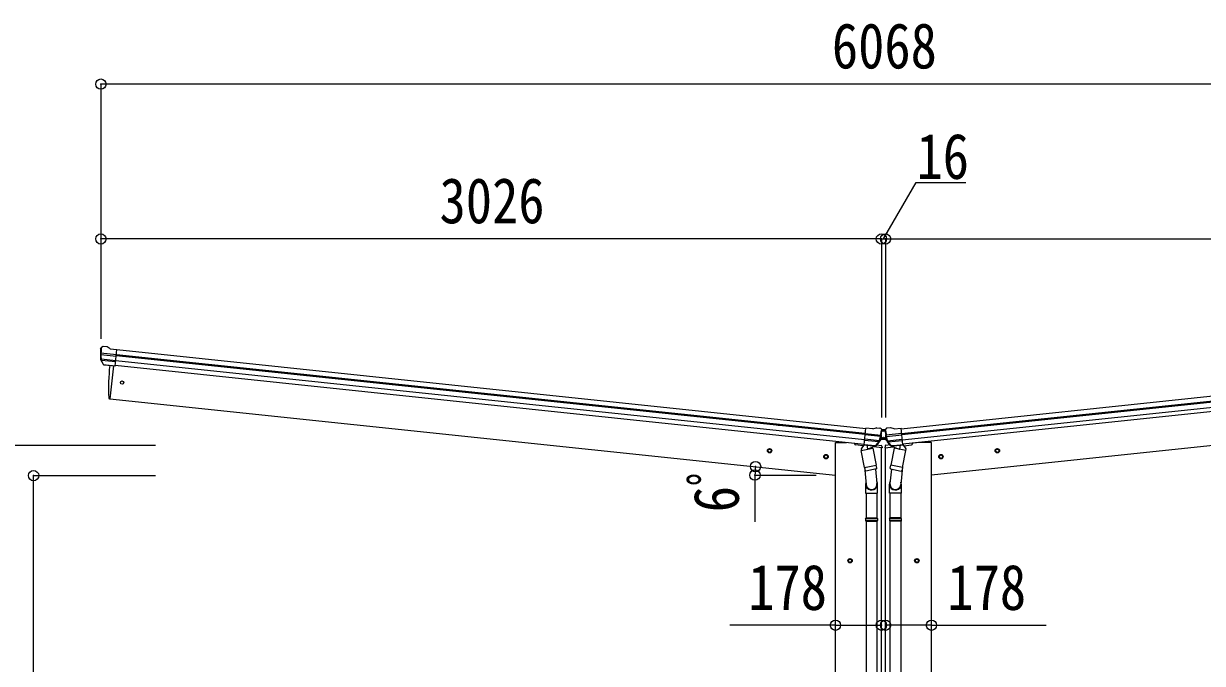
# Model space of a CAD drawing. Units: millimetres at full size, sheet at 1:40; some dimension numbers follow another scale. Extents: x -11243 to 11243, y -7760 to 7760.
# Drawn here: x -8406 to -3835, y -2687 to -208 of the extents above; entities that cross this region are included whole.
import ezdxf
from ezdxf.enums import TextEntityAlignment as Align

# ---------------------------------------------------------------- set-up
doc = ezdxf.new("R2010")
doc.units = ezdxf.units.MM
doc.header["$LTSCALE"] = 40
doc.header["$PDMODE"] = 32
doc.header["$PDSIZE"] = 40
for name, color, linetype, lineweight in [('0-3_ELV2', 4, 'Continuous', 9), ('0-6_OTH_LINE', 6, 'Continuous', 9), ('0-9_OUTLINE', 7, 'Continuous', 9)]:
    doc.layers.add(name, color=color, linetype=linetype, lineweight=lineweight)
doc.styles.add('ＭＳ ゴシック', font='')
doc.styles.get('ＭＳ ゴシック').set_extended_font_data('MS Gothic')

msp = doc.modelspace()

# ---------------------------------------------------------------- linework, layer by layer
at = {"layer": '0-3_ELV2'}
for p, q in [((-8100.19, -1460.03), (-8105.37, -1464.22)), ((-8100.19, -1460.03), (-8100.19, -1460.03)), ((-8083.03, -1460.36), (-8096.52, -1458.94)), ((-8070.2, -1467.74), (-8081.81, -1460.77)), ((-8106.76, -1467.92), (-8106.45, -1466.07)), ((-8106.06, -1490.65), (-8046.46, -1496.91)), ((-8045.84, -1491.06), (-8105.58, -1484.78)), ((-8105.22, -1507.4), (-8048.19, -1513.4)), ((-8070.2, -1467.74), (-8043.68, -1470.53)), ((-8050.47, -1535.08), (-8043.68, -1470.53)), ((-5142.66, -1800.78), (-8046.32, -1495.59)), ((-5142.22, -1796.6), (-8045.88, -1491.41)), ((-5140.23, -1777.71), (-8043.89, -1472.52)), ((-5003.42, -1777.71), (-2099.76, -1472.52)), ((-5001.43, -1796.6), (-2097.77, -1491.41)), ((-5000.99, -1800.78), (-2097.33, -1495.59)), ((-8096.33, -1529.07), (-8106.45, -1510.81)), ((-8095.27, -1528.64), (-8104.72, -1510.34)), ((-8103.83, -1512.06), (-8048.66, -1517.86)), ((-8086.27, -1531.32), (-8093.96, -1530.51)), ((-8093.82, -1530.3), (-8050.44, -1534.86)), ((-8086.02, -1531.44), (-8086.27, -1531.32)), ((-8060.69, -1534.1), (-8086.02, -1531.44)), ((-8057.35, -1534.36), (-8070.74, -1661.75)), ((-8060.41, -1534.04), (-8060.69, -1534.1)), ((-8050.47, -1535.08), (-8060.41, -1534.04)), ((-8050.16, -1532.19), (-5146.5, -1837.38)), ((-5144.74, -1820.64), (-8048.4, -1515.45)), ((-4998.9, -1820.64), (-2095.24, -1515.45)), ((-2093.48, -1532.19), (-4997.14, -1837.38)), ((-8070.74, -1661.75), (-8072.79, -1661.46)), ((-8070.74, -1661.75), (-5257.82, -1957.4)), ((-2072.91, -1661.75), (-4885.82, -1957.4)), ((-5146.81, -1840.27), (-5140.02, -1775.72)), ((-5113.5, -1778.5), (-5140.02, -1775.72)), ((-5113.5, -1778.5), (-5100.71, -1774.1)), ((-5099.42, -1773.95), (-5085.93, -1775.37)), ((-5082.57, -1777.19), (-5082.57, -1777.19)), ((-5082.57, -1777.19), (-5078.38, -1782.37)), ((-5079.1, -1781.48), (-5079.07, -1781.24)), ((-5079.07, -1781.24), (-5064.57, -1781.24)), ((-5061.08, -1777.19), (-5065.27, -1782.37)), ((-5064.55, -1781.48), (-5064.57, -1781.24)), ((-5061.08, -1777.19), (-5061.08, -1777.19)), ((-5044.23, -1773.95), (-5057.72, -1775.37)), ((-5030.15, -1778.5), (-5042.94, -1774.1)), ((-5030.15, -1778.5), (-5003.63, -1775.72)), ((-4996.84, -1840.27), (-5003.63, -1775.72)), ((-5089.82, -1828.85), (-5145, -1823.05)), ((-5087.5, -1824.58), (-5144.53, -1818.58)), ((-5083.19, -1808.36), (-5142.8, -1802.1)), ((-5142.18, -1796.25), (-5082.44, -1802.52)), ((-5101.64, -1843.28), (-5088.6, -1827.35)), ((-5100.7, -1843.92), (-5087.01, -1828.17)), ((-5086.04, -1825.93), (-5080.66, -1819.74)), ((-5084.96, -1822.41), (-5081.79, -1818.76)), ((-5080.66, -1818.24), (-5078.9, -1818.24)), ((-5063.36, -1819.74), (-5080.66, -1819.74)), ((-5080.32, -1803.36), (-5080.32, -1815.78)), ((-5078.61, -1818.74), (-5080.32, -1815.78)), ((-5078.61, -1818.74), (-5065.04, -1818.74)), ((-5077.79, -1786.28), (-5077.7, -1784.41)), ((-5070.56, -1785.96), (-5069.72, -1785.96)), ((-5070.56, -1814.66), (-5069.72, -1814.66)), ((-5065.86, -1786.28), (-5065.94, -1784.41)), ((-5065.04, -1818.74), (-5063.32, -1815.78)), ((-5064.75, -1818.24), (-5063.36, -1818.24)), ((-5057.4, -1826.59), (-5063.36, -1819.74)), ((-5063.32, -1803.36), (-5063.32, -1815.78)), ((-5058.5, -1823.05), (-5062.23, -1818.76)), ((-5001.47, -1796.25), (-5061.21, -1802.52)), ((-5060.46, -1808.36), (-5000.85, -1802.1)), ((-5042.95, -1843.92), (-5056.64, -1828.17)), ((-5056.15, -1824.58), (-4999.12, -1818.58)), ((-5042, -1843.28), (-5055.05, -1827.35)), ((-5053.82, -1828.85), (-4998.65, -1823.05)), ((-5520.19, -1866.23), (-5519.41, -1858.76)), ((-5514.12, -1870.64), (-5520.19, -1866.23)), ((-5519.41, -1858.76), (-5512.55, -1855.71)), ((-5512.55, -1855.71), (-5506.48, -1860.12)), ((-5257.82, -5009.76), (-5257.82, -1830.76)), ((-5257.82, -1830.76), (-5215.32, -1830.76)), ((-5185.05, -1833.32), (-5184.63, -1836.55)), ((-5150.93, -1843.95), (-5180.19, -1840.87)), ((-5146.81, -1840.27), (-5136.86, -1841.31)), ((-5103.41, -1844.6), (-5146.78, -1840.04)), ((-5136.86, -1841.31), (-5136.61, -1841.43)), ((-5136.61, -1841.43), (-5111.28, -1844.1)), ((-5111.28, -1844.1), (-5111.01, -1844.03)), ((-5111.01, -1844.03), (-5103.31, -1844.84)), ((-5077.18, -1851.7), (-5110.91, -1848.16)), ((-5097.59, -1840.51), (-5080.74, -1842.28)), ((-5079.82, -5009.76), (-5079.82, -1851.42)), ((-5078.08, -1844.87), (-5077.18, -1851.7)), ((-5065.57, -1844.87), (-5066.47, -1851.7)), ((-5066.47, -1851.7), (-5032.74, -1848.16)), ((-5063.82, -5009.76), (-5063.82, -1851.42)), ((-5046.06, -1840.51), (-5062.91, -1842.28)), ((-5032.64, -1844.03), (-5040.33, -1844.84)), ((-5040.24, -1844.6), (-4996.86, -1840.04)), ((-5032.37, -1844.1), (-5032.64, -1844.03)), ((-5007.04, -1841.43), (-5032.37, -1844.1)), ((-5006.79, -1841.31), (-5007.04, -1841.43)), ((-4996.84, -1840.27), (-5006.79, -1841.31)), ((-4992.72, -1843.95), (-4963.46, -1840.87)), ((-4928.32, -1830.76), (-4959.18, -1834.01)), ((-4958.6, -1833.32), (-4959.02, -1836.55)), ((-4885.82, -1830.76), (-4928.32, -1830.76)), ((-4885.82, -5009.76), (-4885.82, -1830.76)), ((-4631.1, -1855.71), (-4637.17, -1860.12)), ((-4624.24, -1858.76), (-4631.1, -1855.71)), ((-4629.53, -1870.64), (-4623.46, -1866.23)), ((-4623.46, -1866.23), (-4624.24, -1858.76)), ((-5301.4, -1889.22), (-5300.61, -1881.76)), ((-5295.32, -1893.63), (-5301.4, -1889.22)), ((-5300.61, -1881.76), (-5293.76, -1878.71)), ((-5293.76, -1878.71), (-5287.68, -1883.12)), ((-4849.89, -1878.71), (-4855.97, -1883.12)), ((-4843.04, -1881.76), (-4849.89, -1878.71)), ((-4848.32, -1893.63), (-4842.25, -1889.22)), ((-4842.25, -1889.22), (-4843.04, -1881.76)), ((-5207.82, -2285.56), (-5201.32, -2281.81)), ((-5201.32, -2281.81), (-5194.82, -2285.56)), ((-4942.32, -2281.81), (-4948.82, -2285.56)), ((-4935.82, -2285.56), (-4942.32, -2281.81)), ((-5194.82, -2293.07), (-5201.32, -2296.82)), ((-5194.82, -2285.56), (-5194.82, -2293.07)), ((-4948.82, -2285.56), (-4948.82, -2293.07)), ((-4948.82, -2293.07), (-4942.32, -2296.82))]:
    msp.add_line(p, q, dxfattribs=at)
for points in [[(-5073.08, -1785.12), (-5073.92, -1785.12), (-5073.92, -1785.96), (-5073.08, -1785.96)], [(-5073.08, -1813.82), (-5073.92, -1813.82), (-5073.92, -1814.66), (-5073.08, -1814.66)], [(-5071.4, -1784.28), (-5071.4, -1783.44), (-5072.24, -1783.44), (-5072.24, -1784.28)], [(-5072.24, -1786.8), (-5072.24, -1787.64), (-5071.4, -1787.64), (-5071.4, -1786.8)], [(-5071.4, -1812.98), (-5071.4, -1812.14), (-5072.24, -1812.14), (-5072.24, -1812.98)], [(-5072.24, -1815.5), (-5072.24, -1816.34), (-5071.4, -1816.34), (-5071.4, -1815.5)], [(-5069.72, -1785.96), (-5069.72, -1785.12), (-5070.56, -1785.12)], [(-5069.72, -1814.66), (-5069.72, -1813.82), (-5070.56, -1813.82)], [(-5506.48, -1860.12), (-5507.26, -1867.59), (-5514.12, -1870.64)], [(-4637.17, -1860.12), (-4636.39, -1867.59), (-4629.53, -1870.64)], [(-5287.68, -1883.12), (-5288.47, -1890.58), (-5295.32, -1893.63)], [(-4855.97, -1883.12), (-4855.18, -1890.58), (-4848.32, -1893.63)], [(-5201.32, -2296.82), (-5207.82, -2293.07), (-5207.82, -2285.56)], [(-4942.32, -2296.82), (-4935.82, -2293.07), (-4935.82, -2285.56)]]:
    msp.add_lwpolyline(points, dxfattribs=at)
for centre, radius in [((-8023.94, -1599.2), 6.5), ((-5071.82, -1785.54), 3.5), ((-5071.82, -1814.24), 3.5), ((-5513.33, -1863.17), 8.5), ((-5513.33, -1863.17), 7.7), ((-5513.33, -1863.17), 6.5), ((-4630.31, -1863.17), 8.5), ((-4630.31, -1863.17), 7.7), ((-4630.31, -1863.17), 6.5), ((-5294.54, -1886.17), 8.5), ((-5294.54, -1886.17), 7.7), ((-5294.54, -1886.17), 6.5), ((-4849.11, -1886.17), 8.5), ((-4849.11, -1886.17), 7.7), ((-4849.11, -1886.17), 6.5), ((-5201.32, -2289.31), 8.5), ((-5201.32, -2289.31), 7.7), ((-5201.32, -2289.31), 6.5), ((-4942.32, -2289.31), 8.5), ((-4942.32, -2289.31), 7.7), ((-4942.32, -2289.31), 6.5)]:
    msp.add_circle(centre, radius, dxfattribs=at)
for centre, radius, start, end in [((-8097.04, -1463.92), 5, 84.04426, 128.95574), ((-8083.35, -1463.34), 3, 59.02369, 83.97631), ((-7905.86, -1489.04), 202, 174, 185.86084), ((-8106.25, -1491.99), 1.35, 82.08073, 84.8395), ((-8108.85, -1490.43), 2.74, 355.56588, 0.97849), ((-7905.86, -1489.04), 200.2, 180.46117, 185.79991), ((-8150.85, -1482.67), 45.32, 354.35482, 357.32878), ((-7913.2, -1489.57), 192.44, 173.42422, 178.5729), ((-8103.82, -1509.36), 3, 185.86084, 209), ((-8102.06, -1508.96), 3, 185.79991, 207.30889), ((-8093.71, -1527.62), 2.99, 208.99261, 254.7283), ((-7176.14, -1621.54), 900, 174.35013, 182.36081), ((-8072.37, -1658.49), 3, 182.36081, 262), ((-5099.73, -1776.93), 3, 84.02369, 108.97631), ((-5086.46, -1780.34), 5, 39.04426, 83.95574), ((-5057.19, -1780.34), 5, 96.04426, 140.95574), ((-5043.92, -1776.93), 3, 71.02369, 95.97631), ((-5090.92, -1825.45), 3, 320.69111, 342.20009), ((-5278.68, -1765.16), 200.2, 342.20009, 347.53883), ((-5089.27, -1826.2), 3, 319, 342.13916), ((-5278.68, -1765.16), 202, 342.13916, 354), ((-5083.29, -1809.71), 1.35, 83.1605, 85.91927), ((-5080.42, -1808.73), 2.74, 167.02151, 172.43412), ((-5037.72, -1809.87), 45.32, 170.67122, 173.64518), ((-5271.61, -1767.21), 192.44, 349.4271, 354.57578), ((-5080.66, -1819.74), 1.5, 90, 139), ((-5073.08, -1784.28), 0.84, 270, 0), ((-5073.08, -1786.8), 0.84, 0, 90), ((-5073.08, -1812.98), 0.84, 270, 0), ((-5073.08, -1815.5), 0.84, 0, 90), ((-5070.56, -1784.28), 0.84, 180, 270), ((-5070.56, -1786.8), 0.84, 90, 180), ((-5070.56, -1812.98), 0.84, 180, 270), ((-5070.56, -1815.5), 0.84, 90, 180), ((-4864.97, -1765.16), 202, 186, 197.86084), ((-4872.03, -1767.21), 192.44, 185.42422, 190.5729), ((-5063.36, -1819.74), 1.5, 41, 90), ((-5105.93, -1809.87), 45.32, 6.35482, 9.32878), ((-5063.23, -1808.73), 2.74, 7.56588, 12.97849), ((-5060.36, -1809.71), 1.35, 94.08073, 96.8395), ((-4864.97, -1765.16), 200.2, 192.46117, 197.79991), ((-5054.38, -1826.2), 3, 197.86084, 221), ((-5052.73, -1825.45), 3, 197.79991, 219.30889), ((-5179.67, -1835.9), 5, 187.5, 264), ((-5102.96, -1841.96), 2.99, 273.2717, 319.00739), ((-5081.05, -1845.26), 3, 7.5, 84), ((-5062.6, -1845.26), 3, 96, 172.5), ((-5040.69, -1841.96), 2.99, 220.99261, 266.7283), ((-4963.98, -1835.9), 5, 276, 352.5)]:
    msp.add_arc(centre, radius, start, end, dxfattribs=at)
for centre, major_axis, ratio, start_param, end_param in [((-8103.48, -1466.56), (2.34, 1.9), 0.995767, 1.5707963, 2.2972137), ((-7908.17, -1510.98), (20.92, 199.05), 0.994373, 1.5554317, 1.5718064), ((-8099.1, -1463.01), (-5.88, -1.31), 0.24881, 5.8190815, 5.8226003), ((-8104.5, -1467.53), (0.87, 5.91), 0.020485, 4.7140547, 5.6117533), ((-8095.94, -1527.06), (-1.08, 3.13), 0.040856, 4.1415604, 4.1696818), ((-8093.51, -1527.32), (0.11, 3), 0.642905, 2.0792573, 3.037247), ((-8093.57, -1527.41), (-3.53, -2.11), 0.650902, 0.9542299, 1.0270405), ((-8093.64, -1527.52), (-1.66, -2.51), 0.997631, 0.3902369, 0.4789948), ((-5280.49, -1787.16), (20.92, 199.05), 0.994373, 1.5554317, 1.5718064), ((-5079.92, -1785.42), (0.38, 5.97), 0.020485, 0.671432, 1.5691306), ((-5084.25, -1779.88), (5.48, -2.51), 0.24881, 0.460585, 0.4641038), ((-5080.71, -1784.26), (-1.9, 2.34), 0.995767, 3.9859716, 4.712389), ((-5062.94, -1784.26), (1.9, 2.34), 0.995767, 1.5707963, 2.2972137), ((-5059.4, -1779.88), (-5.48, -2.51), 0.24881, 5.8190815, 5.8226003), ((-5063.73, -1785.42), (-0.38, 5.97), 0.020485, 4.7140547, 5.6117533), ((-4863.16, -1787.16), (-20.92, 199.05), 0.994373, 4.7113789, 4.7277536), ((-5280.99, -1787.11), (20.92, 199.05), 0.994373, 4.7113789, 4.7277536), ((-4862.66, -1787.11), (-20.92, 199.05), 0.994373, 1.5554317, 1.5718064), ((-5103.09, -1841.62), (0.51, 2.96), 0.642905, 3.2459383, 4.203928), ((-5103.01, -1841.85), (1.1, -2.8), 0.997631, 5.8041905, 5.8929484), ((-5103.05, -1841.73), (3.02, -2.79), 0.650902, 5.2561448, 5.3289554), ((-5100.66, -1841.88), (1.71, 2.84), 0.040856, 2.1135035, 2.1416249), ((-5042.99, -1841.88), (-1.71, 2.84), 0.040856, 4.1415604, 4.1696818), ((-5040.55, -1841.62), (-0.51, 2.96), 0.642905, 2.0792573, 3.037247), ((-5040.6, -1841.73), (-3.02, -2.79), 0.650902, 0.9542299, 1.0270405), ((-5040.64, -1841.85), (-1.1, -2.8), 0.997631, 0.3902369, 0.4789948)]:
    msp.add_ellipse(centre, major_axis=major_axis, ratio=ratio, start_param=start_param, end_param=end_param, dxfattribs=at)
at = {"layer": '0-6_OTH_LINE'}
for p, q in [((-2037.72, -442.71), (-8105.92, -442.71)), ((-8105.92, -442.71), (-8105.92, -1429.89)), ((-5079.82, -1042.71), (-8105.92, -1042.71)), ((-5079.82, -1042.71), (-5079.82, -1733.79)), ((-5079.82, -1042.71), (-5063.74, -1042.71)), ((-5063.82, -1042.71), (-5063.82, -1733.79)), ((-5063.82, -1042.71), (-2037.72, -1042.71)), ((-8815.67, -1841.56), (-7893.92, -1841.56)), ((-8366.67, -4459.76), (-8366.67, -1959.76)), ((-8366.67, -1959.76), (-7893.92, -1959.76)), ((-5257.82, -2539.31), (-5079.82, -2539.31)), ((-4885.82, -2539.31), (-5063.82, -2539.31))]:
    msp.add_line(p, q, dxfattribs=at)
at = {"layer": '0-6_OTH_LINE', "lineweight": 18}
for p, q in [((-5569.98, -1957.4), (-5569.98, -2138.9)), ((-5569.98, -1957.4), (-5332.19, -1957.4)), ((-5257.82, -2539.31), (-5667.84, -2539.31)), ((-4885.82, -2539.31), (-4441.57, -2539.31))]:
    msp.add_line(p, q, dxfattribs=at)
at = {"layer": '0-6_OTH_LINE'}
msp.add_lwpolyline([(-5071.78, -1042.71), (-4945.4, -823.81), (-4752.25, -823.81)], dxfattribs=at)
msp.add_arc((-5332.19, -1957.4), 237.79, 172.1267, 180, dxfattribs=at)
for p in [(-8105.92, -442.71), (-8105.92, -1042.71), (-5079.82, -1042.71), (-5063.82, -1042.71), (-5567.74, -1924.82), (-8366.67, -1959.76), (-5569.98, -1957.4), (-5257.82, -2539.31), (-5079.82, -2539.31), (-5063.82, -2539.31), (-4885.82, -2539.31)]:
    msp.add_point(p, dxfattribs=at)
at = {"layer": '0-9_OUTLINE'}
for p, q in [((-5158.52, -1862.39), (-5113.64, -1853.26)), ((-5145.16, -1928.05), (-5158.52, -1862.39)), ((-5147.07, -1838.93), (-5158.27, -1855.85)), ((-5158.27, -1855.85), (-5157, -1862.08)), ((-5146.14, -1838.74), (-5147.07, -1838.93)), ((-5103.66, -1844.9), (-5144.33, -1840.62)), ((-5136.62, -1841.82), (-5133.7, -1856.17)), ((-5107.48, -1847.06), (-5132.23, -1856.81)), ((-5115.82, -1850.34), (-5115.16, -1853.57)), ((-5113.64, -1853.26), (-5100.28, -1918.91)), ((-5107.01, -1845.2), (-5106.87, -1845.93)), ((-5030.01, -1853.26), (-5043.37, -1918.91)), ((-5039.99, -1844.9), (-4999.32, -1840.62)), ((-5036.63, -1845.2), (-5036.78, -1845.93)), ((-5036.17, -1847.06), (-5011.41, -1856.81)), ((-4985.13, -1862.39), (-5030.01, -1853.26)), ((-5027.83, -1850.34), (-5028.49, -1853.57)), ((-5007.02, -1841.82), (-5009.94, -1856.17)), ((-4998.49, -1928.05), (-4985.13, -1862.39)), ((-4997.51, -1838.74), (-4996.58, -1838.93)), ((-4996.58, -1838.93), (-4985.38, -1855.85)), ((-4985.38, -1855.85), (-4986.65, -1862.08)), ((-5145.16, -1928.05), (-5100.28, -1918.91)), ((-5097.8, -1931.16), (-5100.3, -1918.92)), ((-5045.84, -1931.16), (-5043.35, -1918.92)), ((-4998.49, -1928.05), (-5043.37, -1918.91)), ((-5145.6, -1925.91), (-5138.94, -1993.65)), ((-5145.15, -1928.04), (-5142.61, -1940.51)), ((-5099.35, -1933.52), (-5140.31, -1941.86)), ((-5102.69, -1934.2), (-5097.13, -1989.93)), ((-5098.02, -1932.56), (-5098.02, -1932.56)), ((-5040.96, -1934.2), (-5046.52, -1989.93)), ((-5045.63, -1932.56), (-5045.63, -1932.56)), ((-5044.3, -1933.52), (-5003.34, -1941.86)), ((-4998.05, -1925.91), (-5004.7, -1993.65)), ((-4998.5, -1928.04), (-5001.04, -1940.51)), ((-5140.98, -1992.43), (-5140.98, -2027.09)), ((-5094.98, -2027.09), (-5094.98, -1992.73)), ((-5048.67, -2027.09), (-5048.67, -1992.73)), ((-5002.67, -1992.43), (-5002.67, -2027.09)), ((-5140.98, -2027.09), (-5094.98, -2027.09)), ((-5138.98, -2027.09), (-5138.98, -2123.83)), ((-5096.98, -2027.09), (-5096.98, -2123.83)), ((-5002.67, -2027.09), (-5048.67, -2027.09)), ((-5046.67, -2027.09), (-5046.67, -2123.83)), ((-5004.67, -2027.09), (-5004.67, -2123.83)), ((-5140.98, -2125.83), (-5139.98, -2123.83)), ((-5140.98, -2125.83), (-5094.98, -2125.83)), ((-5140.98, -2125.83), (-5140.98, -2133.83)), ((-5140.98, -2133.83), (-5094.98, -2133.83)), ((-5140.98, -2133.83), (-5139.98, -2135.83)), ((-5139.98, -2123.83), (-5095.98, -2123.83)), ((-5139.98, -2135.83), (-5095.98, -2135.83)), ((-5138.98, -2135.83), (-5138.98, -3452.52)), ((-5096.98, -2135.83), (-5096.98, -3452.52)), ((-5094.98, -2125.83), (-5095.98, -2123.83)), ((-5048.67, -2125.83), (-5047.67, -2123.83)), ((-5002.67, -2125.83), (-5048.67, -2125.83)), ((-5002.67, -2133.83), (-5048.67, -2133.83)), ((-5003.67, -2123.83), (-5047.67, -2123.83)), ((-5003.67, -2135.83), (-5047.67, -2135.83)), ((-5046.67, -2135.83), (-5046.67, -3452.52)), ((-5004.67, -2135.83), (-5004.67, -3452.52)), ((-5002.67, -2125.83), (-5003.67, -2123.83)), ((-5002.67, -2133.83), (-5003.67, -2135.83)), ((-5002.67, -2125.83), (-5002.67, -2133.83))]:
    msp.add_line(p, q, dxfattribs=at)
for points in [[(-5094.98, -2125.83), (-5094.98, -2133.83), (-5095.98, -2135.83)], [(-5048.67, -2125.83), (-5048.67, -2133.83), (-5047.67, -2135.83)]]:
    msp.add_lwpolyline(points, dxfattribs=at)
for centre, radius, start, end in [((-5144.27, -1840.12), 0.5, 228.73754, 264), ((-5137.21, -1841.98), 0.604, 15.29405, 86.90158), ((-5132.71, -1855.89), 1.03, 195.53431, 297.46103), ((-5107.85, -1846.12), 1, 291.5, 11.5), ((-5106.52, -1845.1), 0.5, 84, 191.5), ((-5103.61, -1844.4), 0.5, 264, 299.26246), ((-5040.04, -1844.4), 0.5, 240.73754, 276), ((-5037.12, -1845.1), 0.5, 348.5, 96), ((-5035.8, -1846.12), 1, 168.5, 248.5), ((-5010.94, -1855.89), 1.03, 242.53897, 344.46569), ((-5006.44, -1841.98), 0.604, 93.09842, 164.70595), ((-4999.37, -1840.12), 0.5, 276, 311.26246), ((-5140.71, -1939.9), 2, 198.03157, 281.5), ((-5099.75, -1931.56), 2, 281.5, 330.09038), ((-5099.71, -1931.59), 1.95, 330.02234, 12.45983), ((-5043.94, -1931.59), 1.95, 167.54017, 209.97766), ((-5043.9, -1931.56), 2, 209.90962, 258.5), ((-5002.94, -1939.9), 2, 258.5, 341.96843), ((-5124.98, -1992.73), 30, 0, 2.54858), ((-5018.67, -1992.73), 30, 177.45142, 180)]:
    msp.add_arc(centre, radius, start, end, dxfattribs=at)
for centre, major_axis, start_param, end_param in [((-5117.98, -1992.43), (-23, 0), 5.9588909, 9.9444346), ((-5117.98, -1992.43), (-21, 0), 0.0583862, 3.2616355), ((-5025.67, -1992.43), (23, 0), 2.621936, 6.6074797), ((-5025.67, -1992.43), (21, 0), 3.0215498, 6.2247991)]:
    msp.add_ellipse(centre, major_axis=major_axis, ratio=0.996195, start_param=start_param, end_param=end_param, dxfattribs=at)

# ---------------------------------------------------------------- texts
at = {"layer": '0-6_OTH_LINE', "color": 7, "style": 'ＭＳ ゴシック', "width": 0.85}
for s, p in [('6068', (-5271.82, -434.71)), ('16', (-4943.74, -862.73)), ('3026', (-6792.87, -1034.71)), ('178', (-5596.31, -2532.94)), ('178', (-4823.89, -2532.94))]:
    msp.add_text(s, height=176, dxfattribs=at).set_placement(p, align=Align.BOTTOM_LEFT)
msp.add_text('6ﾟ', height=176, rotation=90, dxfattribs=at).set_placement((-5579.62, -2101.64), align=Align.BOTTOM_LEFT)

doc.saveas('drawing.dxf')
